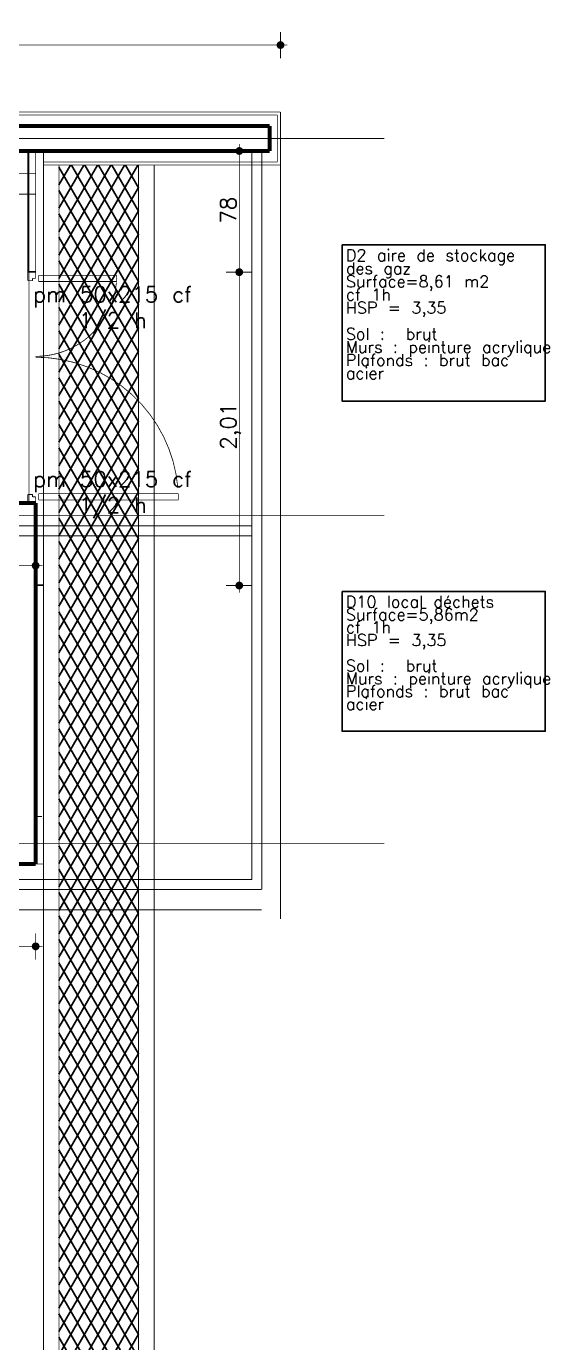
# Model space of a CAD drawing. Header units: inches. Extents: x -525059 to -412686, y 24208 to 76072.
# Drawn here: x -465298 to -461943, y 54472 to 62909 of the extents above; entities that cross this region are included whole.
import ezdxf

# ---------------------------------------------------------------- set-up
doc = ezdxf.new("R2010")
doc.units = ezdxf.units.IN
doc.header["$MEASUREMENT"] = 0
for name, pattern in [('Achse', [115, 0, -40, 75, 0]), ('pontille 1', [133.333333, 66.666667, -66.666667]), ('Tiretet', [546.805537, 264.583325, -105.833328, 70.555556, -105.833328]), ('Tirets', [282.222223, 141.111112, -141.111112])]:
    doc.linetypes.add(name, pattern=pattern)
for name, color, linetype in [('00  ISOFRAN', 7, 'Continuous'), ('00 AXES', 7, 'Continuous'), ('00 cotations', 7, 'Continuous'), ('00 symboles isolants', 7, 'Continuous'), ('ArchiCAD', 7, 'Continuous'), ('ENSI', 7, 'Continuous'), ('murs peripherique', 7, 'Continuous'), ('textes', 7, 'Continuous')]:
    doc.layers.add(name, color=color, linetype=linetype)
doc.layers.get('0').off()
doc.styles.get("Standard").update_dxf_attribs({"font": 'txt', "bigfont": 'BIGFONT.SHX'})
doc.dimstyles.new('Dimstyle_0', dxfattribs={"dimtxt": 100, "dimasz": 85.5, "dimexe": 0.18, "dimexo": 0, "dimgap": 0.09, "dimtad": 1, "dimtih": 1, "dimtoh": 1, "dimlfac": 0.001, "dimzin": 0, "dimdsep": 46, "dimtxsty": 'Standard', "dimblk": 'ARROWHEAD_11', "dimblk1": 'ARROWHEAD_11', "dimblk2": 'ARROWHEAD_11', "dimcen": 0.09, "dimclrd": 7, "dimclre": 7, "dimclrt": 7, "dimadec": 1, "dimazin": 0, "dimtfac": 1, "dimtdec": 4, "dimtmove": 0, "dimatfit": 3, "dimfxl": 1, "dimtolj": 1, "dimtzin": 0, "dimarcsym": 0})
doc.dimstyles.new('Dimstyle_1', dxfattribs={"dimtxt": 100, "dimasz": 85.5, "dimexe": 0.18, "dimexo": 0, "dimgap": 0.09, "dimtad": 1, "dimlfac": 0.001, "dimzin": 0, "dimdsep": 46, "dimtxsty": 'Standard', "dimblk": 'ARROWHEAD_11', "dimblk1": 'ARROWHEAD_11', "dimblk2": 'ARROWHEAD_11', "dimcen": 0.09, "dimclrd": 7, "dimclre": 7, "dimclrt": 7, "dimadec": 1, "dimazin": 0, "dimtfac": 1, "dimtdec": 4, "dimtmove": 0, "dimatfit": 3, "dimfxl": 1, "dimtolj": 1, "dimtzin": 0, "dimarcsym": 0})
doc.dimstyles.new('Dimstyle_3', dxfattribs={"dimtxt": 100, "dimasz": 85.5, "dimexe": 0.18, "dimexo": 0, "dimgap": 0.09, "dimtad": 1, "dimlfac": 0.001, "dimzin": 0, "dimdsep": 46, "dimtxsty": 'Standard', "dimblk": 'ARROWHEAD_11', "dimblk1": 'ARROWHEAD_11', "dimblk2": 'ARROWHEAD_11', "dimcen": 0.09, "dimclrd": 7, "dimclre": 7, "dimclrt": 7, "dimadec": 1, "dimazin": 0, "dimtfac": 1, "dimtdec": 4, "dimtmove": 2, "dimatfit": 3, "dimfxl": 1, "dimtolj": 1, "dimtzin": 0, "dimarcsym": 0})

# ---------------------------------------------------------------- blocks, each defined once
blk = doc.blocks.new('WALL_813', base_point=(-469108.3, 62190.2))
at = {"layer": 'murs peripherique', "color": 7, "linetype": 'Continuous', "const_width": 25}
for points in [[(-463738.6, 62270.2), (-469108.3, 62270.2)], [(-469108.3, 62270.2), (-469108.3, 62110.2)], [(-463738.6, 62110.2), (-463738.6, 62270.2)], [(-469108.3, 62110.2), (-463738.6, 62110.2)]]:
    blk.add_lwpolyline(points, dxfattribs=at)
blk = doc.blocks.new('WALL_815', base_point=(-463668.6, 62340.2))
at = {"layer": '00  ISOFRAN', "color": 82, "linetype": 'Continuous', "const_width": 5}
for points in [[(-463668.6, 62360.2), (-469168.3, 62360.2)], [(-469168.3, 62340.2), (-463688.6, 62340.2)]]:
    blk.add_lwpolyline(points, dxfattribs=at)
blk = doc.blocks.new('WALL_816', base_point=(-463668.6, 62340.2))
at = {"layer": '00  ISOFRAN', "color": 82, "linetype": 'Continuous', "const_width": 5}
for points in [[(-463668.6, 62020.2), (-463668.6, 62360.2)], [(-463688.6, 62340.2), (-463688.6, 62040.2)]]:
    blk.add_lwpolyline(points, dxfattribs=at)
blk = doc.blocks.new('WALL_817', base_point=(-463668.6, 62020.2))
at = {"layer": '00  ISOFRAN', "color": 82, "linetype": 'Continuous', "const_width": 5}
for points in [[(-463688.6, 62040.2), (-465188.2, 62040.2)], [(-465188.2, 62040.2), (-465188.2, 62020.2)], [(-465188.2, 62020.2), (-463668.6, 62020.2)]]:
    blk.add_lwpolyline(points, dxfattribs=at)
blk = doc.blocks.new('WALL_818', base_point=(-465283.3, 61383.5))
at = {"layer": 'murs peripherique'}
blk.add_hatch(color=7, dxfattribs=at).paths.add_polyline_path([(-465288.3, 61383.5), (-465288.3, 61333.5), (-465283.3, 61338.5), (-465283.3, 61383.5)], flags=0)
at = {"layer": 'murs peripherique', "color": 1, "linetype": 'Continuous', "const_width": 5}
for points in [[(-465288.3, 61383.5), (-465288.3, 61333.5)], [(-465283.3, 61383.5), (-465288.3, 61383.5)], [(-465283.3, 61338.5), (-465283.3, 61383.5)]]:
    blk.add_lwpolyline(points, dxfattribs=at)
blk = doc.blocks.new('WALL_820', base_point=(-465233.3, 59374.9))
at = {"layer": 'murs peripherique'}
blk.add_hatch(color=7, dxfattribs=at).paths.add_polyline_path([(-465238.3, 59374.9), (-465238.3, 59324.9), (-465233.3, 59329.9), (-465233.3, 59374.9)], flags=0)
at = {"layer": 'murs peripherique', "color": 1, "linetype": 'Continuous', "const_width": 5}
for points in [[(-465238.3, 59374.9), (-465238.3, 59324.9)], [(-465233.3, 59374.9), (-465238.3, 59374.9)], [(-465233.3, 59329.9), (-465233.3, 59374.9)]]:
    blk.add_lwpolyline(points, dxfattribs=at)
blk = doc.blocks.new('WALL_1634', base_point=(-465283.3, 62060.2))
at = {"layer": 'murs peripherique'}
blk.add_hatch(color=7, dxfattribs=at).paths.add_polyline_path([(-465283.3, 62060.2), (-465283.3, 62105.2), (-465288.3, 62110.2), (-465288.3, 62060.2)], flags=0)
at = {"layer": 'murs peripherique', "color": 1, "linetype": 'Continuous', "const_width": 5}
for points in [[(-465288.3, 62110.2), (-465288.3, 62060.2)], [(-465283.3, 62060.2), (-465283.3, 62105.2)], [(-465288.3, 62060.2), (-465283.3, 62060.2)]]:
    blk.add_lwpolyline(points, dxfattribs=at)
blk = doc.blocks.new('WALL_1707', base_point=(-468703.4, 59773.5))
at = {"layer": 'murs peripherique', "color": 7, "linetype": 'Continuous', "const_width": 25}
for points in [[(-465238.3, 59853.5), (-468783.4, 59853.5)], [(-465238.3, 59693.5), (-465238.3, 59853.5)], [(-468623.4, 59693.5), (-465398.1, 59693.5)]]:
    blk.add_lwpolyline(points, dxfattribs=at)
blk = doc.blocks.new('WALL_1708', base_point=(-465318.1, 59773.5))
at = {"layer": 'murs peripherique', "color": 7, "linetype": 'Continuous', "const_width": 25}
for points in [[(-465398.1, 59693.5), (-465398.1, 57539.6)], [(-465238.1, 57539.6), (-465238.1, 59693.5)], [(-465398.1, 57539.6), (-465238.1, 57539.6)]]:
    blk.add_lwpolyline(points, dxfattribs=at)
blk = doc.blocks.new('*D352')
at = {"layer": '00 cotations', "color": 7, "linetype": 'Continuous', "const_width": 5}
for points in [[(-466070.3, 59716), (-466070.3, 59831)], [(-466092.8, 59693.5), (-466154.7, 59693.5)], [(-466070.3, 59648.5), (-466070.3, 59671)], [(-465985.9, 59693.5), (-466047.8, 59693.5)]]:
    blk.add_lwpolyline(points, dxfattribs=at)
at = {"layer": '00 cotations', "color": 7, "linetype": 'Continuous'}
for points, const_width in [([(-466092.8, 59693.5, 1), (-466047.8, 59693.5, 1)], 5), ([(-466081.6, 59693.5, 1), (-466059.1, 59693.5, 1)], 22.5)]:
    blk.add_lwpolyline(points, format="xyb", close=True, dxfattribs=dict(at, const_width=const_width))
blk = doc.blocks.new('ARROWHEAD_11')
at = {"color": 0, "linetype": 'Continuous'}
blk.add_line((0, 0), (-1, 0), dxfattribs=at)
at = {"color": 0, "linetype": 'Continuous', "const_width": 0.25}
blk.add_lwpolyline([(-0.125, 0, 1), (0.125, 0, 1)], format="xyb", close=True, dxfattribs=at)
blk = doc.blocks.new('*D353')
at = {"layer": '00 cotations', "color": 7, "linetype": 'Continuous', "const_width": 5}
for points in [[(-466092.8, 59853.5), (-466154.7, 59853.5)], [(-465985.9, 59853.5), (-466047.8, 59853.5)]]:
    blk.add_lwpolyline(points, dxfattribs=at)
at = {"layer": '00 cotations', "color": 7, "linetype": 'Continuous'}
for points, const_width in [([(-466092.8, 59853.5, 1), (-466047.8, 59853.5, 1)], 5), ([(-466081.6, 59853.5, 1), (-466059.1, 59853.5, 1)], 22.5)]:
    blk.add_lwpolyline(points, format="xyb", close=True, dxfattribs=dict(at, const_width=const_width))
blk = doc.blocks.new('*D354')
at = {"layer": '00 cotations', "color": 7, "linetype": 'Continuous', "const_width": 5}
for points in [[(-466092.8, 62110.2), (-466154.7, 62110.2)], [(-466070.3, 59876), (-466070.3, 62087.7)]]:
    blk.add_lwpolyline(points, dxfattribs=at)
at = {"layer": '00 cotations', "color": 7, "linetype": 'Continuous'}
for points, const_width in [([(-466092.8, 62110.2, 1), (-466047.8, 62110.2, 1)], 5), ([(-466081.6, 62110.2, 1), (-466059.1, 62110.2, 1)], 22.5)]:
    blk.add_lwpolyline(points, format="xyb", close=True, dxfattribs=dict(at, const_width=const_width))
at = {"layer": '00 cotations', "color": 7, "char_height": 100, "attachment_point": 1, "rotation": 90}
for s, insert in [('\\A1;{\\Ftxt.shx|c0;16}', (-466190.3, 61935.1)), ('\\A1;{\\Ftxt.shx|c0;2,26}', (-466190.3, 60772.1)), ('\\A1;{\\Ftxt.shx|c0;16}', (-466190.3, 59908.4))]:
    blk.add_mtext(s, dxfattribs=dict(at, insert=insert))
blk = doc.blocks.new('*D356')
at = {"layer": '00 cotations', "color": 7, "linetype": 'Continuous', "const_width": 5}
for points in [[(-463955.3, 61333.5), (-464017.1, 61333.5)], [(-463848.4, 61333.5), (-463910.3, 61333.5)], [(-463932.8, 59347.4), (-463932.8, 61311)], [(-463955.3, 59324.9), (-464017.1, 59324.9)], [(-463848.4, 59324.9), (-463910.3, 59324.9)], [(-463932.8, 59279.9), (-463932.8, 59302.4)]]:
    blk.add_lwpolyline(points, dxfattribs=at)
at = {"layer": '00 cotations', "color": 7, "linetype": 'Continuous'}
for points, const_width in [([(-463955.3, 61333.5, 1), (-463910.3, 61333.5, 1)], 5), ([(-463944, 61333.5, 1), (-463921.5, 61333.5, 1)], 22.5), ([(-463955.3, 59324.9, 1), (-463910.3, 59324.9, 1)], 5), ([(-463944, 59324.9, 1), (-463921.5, 59324.9, 1)], 22.5)]:
    blk.add_lwpolyline(points, format="xyb", close=True, dxfattribs=dict(at, const_width=const_width))
at = {"layer": '00 cotations', "color": 7, "insert": (-464052.8, 60195.7), "char_height": 100, "attachment_point": 1, "rotation": 90}
blk.add_mtext('\\A1;{\\Ftxt.shx|c0;2,01}', dxfattribs=at)
blk = doc.blocks.new('*D357')
at = {"layer": '00 cotations', "color": 7, "linetype": 'Continuous', "const_width": 5}
for points in [[(-463955.3, 62110.2), (-464017.1, 62110.2)], [(-463932.8, 62132.7), (-463932.8, 62155.2)], [(-463848.4, 62110.2), (-463910.3, 62110.2)], [(-463932.8, 61356), (-463932.8, 62087.7)], [(-463955.3, 61333.5), (-464017.1, 61333.5)], [(-463848.4, 61333.5), (-463910.3, 61333.5)]]:
    blk.add_lwpolyline(points, dxfattribs=at)
at = {"layer": '00 cotations', "color": 7, "linetype": 'Continuous'}
for points, const_width in [([(-463955.3, 62110.2, 1), (-463910.3, 62110.2, 1)], 5), ([(-463944, 62110.2, 1), (-463921.5, 62110.2, 1)], 22.5), ([(-463955.3, 61333.5, 1), (-463910.3, 61333.5, 1)], 5), ([(-463944, 61333.5, 1), (-463921.5, 61333.5, 1)], 22.5)]:
    blk.add_lwpolyline(points, format="xyb", close=True, dxfattribs=dict(at, const_width=const_width))
at = {"layer": '00 cotations', "color": 7, "insert": (-464052.8, 61645.5), "char_height": 100, "attachment_point": 1, "rotation": 90}
blk.add_mtext('\\A1;{\\Ftxt.shx|c0;78}', dxfattribs=at)
blk = doc.blocks.new('*D364')
at = {"layer": '00 cotations', "color": 7, "linetype": 'Continuous'}
for points, const_width in [([(-465420.6, 57012.3, 1), (-465375.6, 57012.3, 1)], 5), ([(-465409.3, 57012.3, 1), (-465386.8, 57012.3, 1)], 22.5), ([(-465260.6, 57012.3, 1), (-465215.6, 57012.3, 1)], 5), ([(-465249.3, 57012.3, 1), (-465226.8, 57012.3, 1)], 22.5)]:
    blk.add_lwpolyline(points, format="xyb", close=True, dxfattribs=dict(at, const_width=const_width))
at = {"layer": '00 cotations', "color": 7, "linetype": 'Continuous', "const_width": 5}
for points in [[(-465398.1, 57034.8), (-465398.1, 57096.6)], [(-465238.1, 57034.8), (-465238.1, 57096.6)], [(-465398.1, 56927.9), (-465398.1, 56989.8)], [(-465375.6, 57012.3), (-465260.6, 57012.3)], [(-465238.1, 56927.9), (-465238.1, 56989.8)], [(-465215.6, 57012.3), (-465193.1, 57012.3)]]:
    blk.add_lwpolyline(points, dxfattribs=at)
blk = doc.blocks.new('*D367')
at = {"layer": '00 cotations', "color": 7, "linetype": 'Continuous', "const_width": 5}
for points in [[(-465398.1, 59475.4), (-465398.1, 59537.3)], [(-465238.3, 59475.4), (-465238.3, 59537.3)], [(-465398.1, 59368.5), (-465398.1, 59430.4)], [(-465375.6, 59452.9), (-465260.8, 59452.9)], [(-465238.3, 59368.5), (-465238.3, 59430.4)], [(-465215.8, 59452.9), (-465193.3, 59452.9)]]:
    blk.add_lwpolyline(points, dxfattribs=at)
at = {"layer": '00 cotations', "color": 7, "linetype": 'Continuous'}
for points, const_width in [([(-465420.6, 59452.9, 1), (-465375.6, 59452.9, 1)], 5), ([(-465409.3, 59452.9, 1), (-465386.8, 59452.9, 1)], 22.5), ([(-465260.8, 59452.9, 1), (-465215.8, 59452.9, 1)], 5), ([(-465249.5, 59452.9, 1), (-465227, 59452.9, 1)], 22.5)]:
    blk.add_lwpolyline(points, format="xyb", close=True, dxfattribs=dict(at, const_width=const_width))
blk = doc.blocks.new('*D412')
at = {"layer": '00 cotations', "color": 7, "linetype": 'Continuous', "const_width": 5}
for points in [[(-469197.6, 62811.6), (-469197.6, 62873.5)], [(-463668.6, 62811.6), (-463668.6, 62873.5)], [(-469242.6, 62789.1), (-469220.1, 62789.1)], [(-469175.1, 62789.1), (-463691.1, 62789.1)], [(-469197.6, 62704.7), (-469197.6, 62766.6)], [(-463668.6, 62704.7), (-463668.6, 62766.6)]]:
    blk.add_lwpolyline(points, dxfattribs=at)
at = {"layer": '00 cotations', "color": 7, "linetype": 'Continuous'}
for points, const_width in [([(-469220.1, 62789.1, 1), (-469175.1, 62789.1, 1)], 5), ([(-469208.9, 62789.1, 1), (-469186.4, 62789.1, 1)], 22.5), ([(-463691.1, 62789.1, 1), (-463646.1, 62789.1, 1)], 5), ([(-463679.8, 62789.1, 1), (-463657.3, 62789.1, 1)], 22.5)]:
    blk.add_lwpolyline(points, format="xyb", close=True, dxfattribs=dict(at, const_width=const_width))
at = {"layer": '00 cotations', "color": 7, "insert": (-466566.5, 62909.1), "char_height": 100, "attachment_point": 1}
blk.add_mtext('\\A1;{\\Ftxt.shx|c0;5,53}', dxfattribs=at)
blk = doc.blocks.new('*D413')
at = {"layer": '00 cotations', "color": 7, "linetype": 'Continuous', "const_width": 5}
for points in [[(-463668.6, 62811.6), (-463668.6, 62873.5)], [(-463646.1, 62789.1), (-463623.6, 62789.1)], [(-463668.6, 62704.7), (-463668.6, 62766.6)]]:
    blk.add_lwpolyline(points, dxfattribs=at)
at = {"layer": '00 cotations', "color": 7, "linetype": 'Continuous'}
for points, const_width in [([(-463691.1, 62789.1, 1), (-463646.1, 62789.1, 1)], 5), ([(-463679.8, 62789.1, 1), (-463657.3, 62789.1, 1)], 22.5)]:
    blk.add_lwpolyline(points, format="xyb", close=True, dxfattribs=dict(at, const_width=const_width))
blk = doc.blocks.new('WALL_809', base_point=(-465238.3, 61333.5))
at = {"layer": 'murs peripherique'}
blk.add_hatch(color=7, dxfattribs=at).paths.add_polyline_path([(-465238.3, 61338.5), (-465283.3, 61338.5), (-465288.3, 61333.5), (-465238.3, 61333.5)], flags=0)
at = {"layer": 'murs peripherique', "color": 1, "linetype": 'Continuous', "const_width": 5}
for points in [[(-465288.3, 61333.5), (-465238.3, 61333.5)], [(-465238.3, 61338.5), (-465283.3, 61338.5)], [(-465238.3, 61333.5), (-465238.3, 61338.5)]]:
    blk.add_lwpolyline(points, dxfattribs=at)
blk = doc.blocks.new('WALL_819', base_point=(-465188.3, 59324.9))
at = {"layer": 'murs peripherique'}
blk.add_hatch(color=7, dxfattribs=at).paths.add_polyline_path([(-465188.3, 59329.9), (-465233.3, 59329.9), (-465238.3, 59324.9), (-465188.3, 59324.9)], flags=0)
at = {"layer": 'murs peripherique', "color": 1, "linetype": 'Continuous', "const_width": 5}
for points in [[(-465238.3, 59324.9), (-465188.3, 59324.9)], [(-465188.3, 59329.9), (-465233.3, 59329.9)], [(-465188.3, 59324.9), (-465188.3, 59329.9)]]:
    blk.add_lwpolyline(points, dxfattribs=at)
blk = doc.blocks.new('WALL_1633', base_point=(-465238.3, 62110.2))
at = {"layer": 'murs peripherique'}
blk.add_hatch(color=7, dxfattribs=at).paths.add_polyline_path([(-465238.3, 62110.2), (-465288.3, 62110.2), (-465283.3, 62105.2), (-465238.3, 62105.2)], flags=0)
at = {"layer": 'murs peripherique', "color": 1, "linetype": 'Continuous', "const_width": 5}
for points in [[(-465238.3, 62110.2), (-465288.3, 62110.2)], [(-465283.3, 62105.2), (-465238.3, 62105.2)], [(-465238.3, 62105.2), (-465238.3, 62110.2)]]:
    blk.add_lwpolyline(points, dxfattribs=at)

msp = doc.modelspace()

# ---------------------------------------------------------------- hatches: boundary and pattern name
at = {"layer": 'ArchiCAD'}
h = msp.add_hatch(dxfattribs=at)
h.set_pattern_fill('ISOLATION_LAINE_DE_ROCHE', color=253, style=0, pattern_type=2)
h.set_pattern_definition([(60, (0, 0), (-64.951905, 37.5), []), (120, (0, 0), (64.951905, 37.5), [])])
h.paths.add_polyline_path([(-464578.572, 42376.801), (-464578.56, 62020.154), (-465088.563, 62020.154), (-465088.563, 42376.801)], flags=0)

# ---------------------------------------------------------------- linework, layer by layer
at = {"layer": '00  ISOFRAN', "color": 1, "linetype": 'Achse', "const_width": 5}
for points in [[(-465238.268, 61967.321), (-468733.365, 61967.321)], [(-468733.365, 61833.731), (-465238.268, 61833.731)]]:
    msp.add_lwpolyline(points, dxfattribs=at)
at = {"layer": '00 AXES', "color": 1, "linetype": 'Tiretet', "const_width": 5}
for points in [[(-469586.618, 62190.154), (-463002.782, 62190.154)], [(-469586.618, 59773.466), (-463002.782, 59773.466)], [(-469586.618, 57672.073), (-463002.782, 57672.073)]]:
    msp.add_lwpolyline(points, dxfattribs=at)
at = {"layer": '00 symboles isolants', "color": 7, "linetype": 'Tirets', "const_width": 5}
for points in [[(-463668.562, 62020.154), (-463668.562, 57186.778)], [(-469188.267, 57246.778), (-463788.256, 57246.778)]]:
    msp.add_lwpolyline(points, dxfattribs=at)
at = {"layer": 'ENSI', "color": 7, "linetype": 'Continuous', "const_width": 5}
for points in [[(-465188.268, 42276.801), (-465188.268, 62020.154)], [(-465088.563, 42376.801), (-465088.563, 62020.154)], [(-464578.572, 42376.801), (-464578.56, 62020.154)], [(-464478.572, 42376.801), (-464478.559, 62020.154)]]:
    msp.add_lwpolyline(points, dxfattribs=at)
at = {"layer": 'murs peripherique', "color": 1, "linetype": 'Continuous', "const_width": 5}
for points in [[(-465288.268, 62110.154), (-465288.268, 61333.466)], [(-465283.268, 62110.154), (-465283.268, 61338.466)], [(-465281.438, 62110.154), (-465281.438, 59853.466)], [(-465188.268, 62110.154), (-465238.268, 62110.154)], [(-465238.268, 62110.154), (-465238.268, 61333.466)], [(-465188.268, 61702.067), (-465188.268, 62110.154)], [(-465188.268, 61662.067), (-465188.268, 61702.067)], [(-465288.268, 61333.466), (-465288.268, 61278.466)], [(-465278.268, 61333.466), (-465288.268, 61333.466)], [(-465288.268, 61333.466), (-465238.268, 61333.466)], [(-465238.268, 61333.466), (-465288.268, 61333.466)], [(-465248.268, 61333.466), (-465278.268, 61333.466)], [(-465238.268, 61293.466), (-465238.268, 61333.466)], [(-465288.268, 61278.466), (-465258.268, 61278.466)], [(-465258.268, 61278.466), (-465258.268, 61293.466)], [(-465258.268, 61293.466), (-465238.268, 61293.466)], [(-465218.268, 61273.466), (-465218.268, 61313.466)], [(-465218.268, 61313.466), (-464718.268, 61313.466)], [(-464718.268, 61273.466), (-465218.268, 61273.466)], [(-464718.268, 61313.466), (-464718.268, 61273.466)], [(-465188.268, 60222.067), (-465188.268, 60262.067)], [(-465188.268, 59324.866), (-465188.268, 60222.067)], [(-465258.268, 59908.466), (-465288.268, 59908.466)], [(-465288.268, 59908.466), (-465288.268, 59853.466)], [(-465258.268, 59893.466), (-465258.268, 59908.466)], [(-464323.268, 59913.466), (-465218.268, 59913.466)], [(-465218.268, 59913.466), (-465218.268, 59873.466)], [(-464323.268, 59873.466), (-464323.268, 59913.466)], [(-465288.268, 59853.466), (-465278.268, 59853.466)], [(-465288.268, 59853.466), (-465238.268, 59853.466)], [(-465238.268, 59893.466), (-465258.268, 59893.466)], [(-465248.268, 59853.466), (-465238.268, 59853.466)], [(-465238.268, 59853.466), (-465238.268, 59893.466)], [(-465218.268, 59873.466), (-464323.268, 59873.466)], [(-465228.268, 59324.866), (-465238.268, 59324.866)], [(-465238.268, 59324.866), (-465188.268, 59324.866)], [(-465198.268, 59324.866), (-465228.268, 59324.866)], [(-465188.268, 59324.866), (-465198.268, 59324.866)], [(-465188.268, 57844.866), (-465188.268, 57884.866)], [(-465238.268, 57844.866), (-465238.268, 57589.573)], [(-465228.268, 57844.866), (-465198.268, 57844.866)], [(-465188.268, 57539.573), (-465188.268, 57844.866)], [(-465238.268, 57589.573), (-465238.36, 57589.573)], [(-465238.36, 57539.573), (-465188.268, 57539.573)]]:
    msp.add_lwpolyline(points, dxfattribs=at)
at = {"layer": 'murs peripherique', "color": 1, "linetype": 'pontille 1', "const_width": 5}
for points in [[(-463852.256, 62110.154), (-463852.256, 57440.778)], [(-463788.256, 62110.712), (-463788.256, 57376.778)], [(-469057.484, 59707.466), (-463852.256, 59707.466)], [(-469057.484, 59643.466), (-463852.256, 59643.466)], [(-469057.484, 57376.778), (-463788.256, 57376.778)], [(-469002.466, 57440.778), (-463852.256, 57440.778)]]:
    msp.add_lwpolyline(points, dxfattribs=at)
at = {"layer": 'murs peripherique', "color": 1, "linetype": 'Continuous', "const_width": 5}
for points in [[(-465238.268, 60793.466, 0.38887873), (-464720.246, 61268.145)], [(-464326.749, 59953.214, 0.38887873), (-465238.268, 60788.466)]]:
    msp.add_lwpolyline(points, format="xyb", dxfattribs=at)
at = {"layer": 'textes', "color": 7}
for points in [[(-463273.994, 61509.695), (-461971.592, 61509.695), (-461971.592, 60506.752), (-463273.994, 60506.752)], [(-463273.994, 59287.743), (-461971.592, 59287.743), (-461971.592, 58390.683), (-463273.994, 58390.683)]]:
    msp.add_lwpolyline(points, close=True, dxfattribs=at)

# ---------------------------------------------------------------- block references
at = {"layer": '00  ISOFRAN', "color": 82}
for name, p in [('WALL_815', (-463668.562, 62340.154)), ('WALL_816', (-463668.562, 62340.154)), ('WALL_817', (-463668.562, 62020.154))]:
    msp.add_blockref(name, p, dxfattribs=at)
at = {"layer": 'murs peripherique', "color": 7}
for name, p in [('WALL_813', (-469108.267, 62190.154)), ('WALL_1707', (-468703.365, 59773.466)), ('WALL_1708', (-465318.075, 59773.466))]:
    msp.add_blockref(name, p, dxfattribs=at)
at = {"layer": 'murs peripherique', "color": 1}
for name, p in [('WALL_1634', (-465283.268, 62060.154)), ('WALL_1633', (-465238.268, 62110.154)), ('WALL_818', (-465283.268, 61383.466)), ('WALL_809', (-465238.268, 61333.466)), ('WALL_820', (-465233.268, 59374.866)), ('WALL_819', (-465188.268, 59324.866))]:
    msp.add_blockref(name, p, dxfattribs=at)

# ---------------------------------------------------------------- texts
at = {"layer": 'textes', "color": 7, "char_height": 75, "width": 1252.40224, "attachment_point": 1}
for s, insert, line_spacing_factor in [('\\A1;{\\Ftxt.shx|c0;\\C7;D2 aire de stockage des gaz\\PSurface=8,61 m2\\Pcf 1h\\PHSP = 3,35\\P\\PSol :  brut\\PMurs : peinture acrylique\\PPlafonds : brut bac acier}', (-463248.994, 61479.283), 0.67173), ('\\A1;{\\Ftxt.shx|c0;\\C7;D10 local déchets\\PSurface=5,86m2\\Pcf 1h\\PHSP = 3,35\\P\\PSol :  brut\\PMurs : peinture acrylique\\PPlafonds : brut bac acier}', (-463248.994, 59258.779), 0.655333)]:
    msp.add_mtext(s, dxfattribs=dict(at, insert=insert, line_spacing_factor=line_spacing_factor))
at = {"layer": 'textes', "color": 7, "char_height": 99.99998, "width": 1261.32686, "attachment_point": 2}
for insert in [(-464744.063, 61241.068), (-464744.063, 60056.899)]:
    msp.add_mtext('\\A1;{\\Ftxt.shx|c0;\\C7;pm 50x215 cf 1/2 h}', dxfattribs=dict(at, insert=insert))

# ---------------------------------------------------------------- dimensions: what is measured, and where the dimension line sits
at = {"layer": '00 cotations', "color": 7, "linetype": 'Continuous'}
for base, p1, p2, picture, middle in [((-463668.562, 62789.111), (-469197.607, 62364.37), (-463668.562, 62340.154), '*D412', (-466433.085, 62859.111)), ((-463668.562163706, 62789.110656736), (-463668.562163706, 62340.154446426), (-463668.562163706, 62360.154446426), '*D413', (-463691.062148962, 62859.110657034)), ((-468623.365, 59452.891), (-465398.075, 59693.466), (-465238.268, 59693.466), '*D367', (-465439.66, 59522.891)), ((-468623.365, 57012.252), (-465398.075, 57539.573), (-465238.075, 57539.573), '*D364', (-465439.66, 57082.252))]:
    dim = msp.add_linear_dim(base=base, p1=p1, p2=p2, dimstyle='Dimstyle_0', dxfattribs=at)
    dim.commit()
    dim.dimension.update_dxf_attribs({"geometry": picture, "text_midpoint": middle})
for base, p1, p2, dimstyle, picture, middle in [((-466070.304, 59853.466), (-465238.268, 59853.466), (-466070.304, 62110.154), 'Dimstyle_1', '*D354', (-466140.304, 60905.538)), ((-463932.756, 61333.466), (-465238.268, 61333.466), (-465238.268, 62110.154), 'Dimstyle_1', '*D357', (-464002.756, 61778.998)), ((-463932.756, 61333.466), (-465188.268, 59324.866), (-465238.268, 61333.466), 'Dimstyle_1', '*D356', (-464002.756, 60329.166)), ((-466070.304, 59853.466), (-465238.268, 59693.466), (-468783.365, 59853.466), 'Dimstyle_3', '*D352', (-466140.304, 60041.822)), ((-466070.303898997, 59853.466299933), (-468783.365453325, 59853.466299933), (-465238.267545845, 59853.466299933), 'Dimstyle_1', '*D353', (-466140.303899295, 59875.966314677))]:
    dim = msp.add_linear_dim(base=base, p1=p1, p2=p2, angle=90, dimstyle=dimstyle, dxfattribs=at)
    dim.commit()
    dim.dimension.update_dxf_attribs({"geometry": picture, "text_midpoint": middle})

doc.saveas('drawing.dxf')
